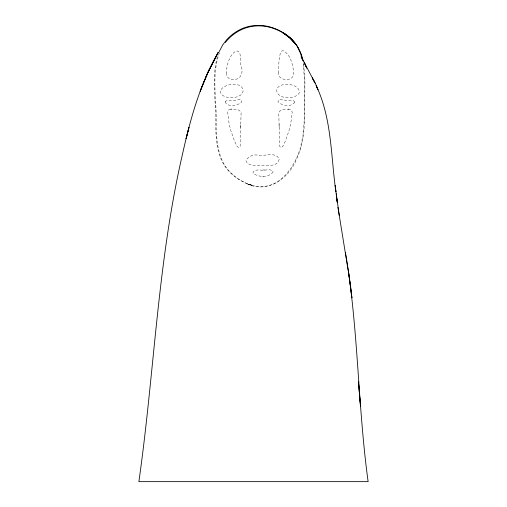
<?xml version="1.0" encoding="UTF-8"?>
<svg xmlns="http://www.w3.org/2000/svg" width="507" height="507" viewBox="0 0 507 507"><rect width="100%" height="100%" fill="white"/><g stroke="black" fill="none" stroke-linecap="round" stroke-linejoin="round"><path stroke-width="0.38" stroke-dasharray="2.54 1.9" d="M240.755 127.447L240.768 124.399M217.44 56.689C211.337 78.186 216.014 100.5 215.786 122.39C215.608 140.731 217.135 161.891 232.307 174.516A51.277 51.277 0 0 0 239.868 180.093L246.066 183.28L252.518 185.467L250.851 185.036M219.499 52.677C211.628 74.079 216.166 97.033 216.312 119.183C216.204 138.443 216.685 160.992 232.675 174.49A51.182 51.182 0 0 0 240.084 180.042L246.174 183.236L252.518 185.467M230.799 109.094L228.714 109.905L227.624 112.022L229.189 124.209L230.913 130.838L234.576 141.263L237.276 146.745L239.038 147.543L240.122 146.428L241.098 112.801L240.045 111.134L237.834 109.607L230.799 109.094L231.819 109.1M262.607 176.227L263.532 176.208M288.039 109.1L290.834 109.664L292.228 112.022L290.669 124.209L288.939 130.831L285.283 141.263L282.583 146.745L280.815 147.543L279.737 146.428L278.761 112.801L279.807 111.134L282.019 109.607L289.06 109.094M262.816 169.978L264.705 169.984M250.895 185.137L247.315 183.914L254.577 186.037L262.087 186.703L268.659 185.79L274.667 183.458L280.073 179.991L285.954 174.509L290.828 168.28L294.903 161.429A75.796 75.796 0 0 0 300.271 148.139L303.034 135.268L304.213 120.533L304.492 79.434L303.148 63.166M247.315 183.914C267.221 193.706 289.193 178.413 296.437 159.426A75.961 75.961 0 0 0 301.107 146.903L303.617 134.133L304.593 121.154L304.929 80.664L303.693 64.104M279.084 124.399L279.097 127.447M226.154 72.907C225.811 76.798 229.861 80.321 233.683 79.624C240.787 79.58 243.48 72.818 241.357 66.601C239.108 63.819 242.961 49.616 235.78 51.061C228.885 55.821 226.933 65.067 226.154 72.907M273.039 171.746C269.54 178.033 257.911 177.444 252.93 173.039C253.139 169.769 257.81 169.965 260.161 169.953C263.9 171.353 270.542 167.69 273.039 171.746M220.387 91.045C220.551 100.113 241.972 99.67 243.068 91.203C243.24 80.657 222.459 83.509 220.387 91.045M278.178 72.108C277.221 81.792 295.461 82.337 293.623 71.969C292.659 64.421 290.726 54.997 283.59 50.89C282.462 50.478 281.239 51.125 280.72 52.164C278.577 58.482 278.951 65.53 278.178 72.108M279.148 159.28C277.925 167.373 265.896 165.162 260.249 165.764C255.946 165.593 247.416 165.941 245.977 160.662C247.79 156.486 253.17 154.407 257.543 155.034C263.748 156.872 276.081 150.959 279.148 159.28M294.795 102.072C292.032 107.49 280.84 105.976 277.956 101.394C278.463 98.295 282.475 99.847 284.402 100.101C287.304 101.768 293.217 98.504 294.795 102.072M276.676 89.536C276.302 99.695 295.67 99.968 299.345 92.781C300.29 83.465 279.382 81.044 276.676 89.536M225.089 101.787C227.282 107.68 238.436 105.754 241.858 101.787C242.162 99.087 238.486 99.131 236.807 99.942C233.347 101.647 227.624 98.681 225.089 101.787"/><path stroke-width="0.76" d="M219.151 51.701L222.82 44.743L226.851 39.571A44.578 44.578 0 0 1 236.965 31.295C247.885 24.545 261.789 23.696 273.723 28.139A49.73 49.73 0 0 1 282.234 32.144L289.725 37.613L295.777 44.343L289.731 37.784L282.31 32.454A49.585 49.585 0 0 0 273.919 28.563C262.094 24.209 248.354 25.084 237.542 31.738A44.451 44.451 0 0 0 227.44 39.983L225.33 42.48M218.225 52.449L208.136 72.076L218.225 52.449C199.644 84.409 189.967 120.501 182.007 156.327C157.512 263.266 154.337 373.361 138.874 481.65L368.126 481.65C357.663 405.581 358.474 328.327 345.438 252.6M206.108 76.576L209.562 68.914M301.057 56.847L304.143 62.234L306.659 68.008L304.143 62.234M315.455 83.63L312.299 77.926L315.455 83.63L317.971 89.65L316.172 85.626C331.946 118.657 330.824 156.245 335.881 191.747L335.216 185.568L337.212 202.192L336.242 193.693M297.856 47.626L300.626 53.615L302.495 59.927M304.27 62.532L314.619 82.134M303.097 60.954C301.278 51.714 296.481 43.032 289.161 37.043A47.525 47.525 0 0 0 282.811 32.53M337.941 207.376L347.941 268.995M339.284 215.481L336.464 195.651M295.822 44.312A43.779 43.76 21.2 0 0 282.767 32.606A44.185 44.185 0 0 1 298.015 47.531M188.934 127.542L186.094 138.715L188.934 127.542M201.45 87.977L200.195 91.216L207.49 73.382L201.45 87.977M350.578 286.309L348.176 269.502L351.928 297.863L350.578 286.309M360.509 406.494L358.417 381.473L360.509 406.494"/></g></svg>
